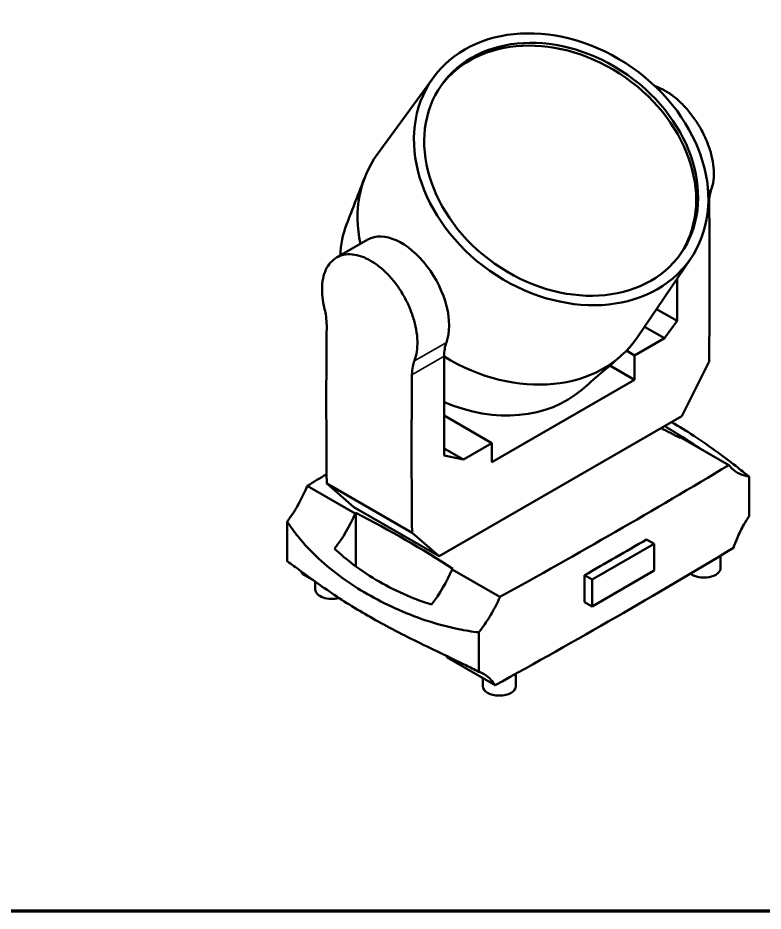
# Model space of a CAD drawing. Header units: millimetres. Extents: x 20 to 2980, y 20 to 2980.
# Drawn here: x 1693 to 2373, y 20 to 835 of the extents above; entities that cross this region are included whole.
import ezdxf

# ---------------------------------------------------------------- set-up
doc = ezdxf.new("R2010")
doc.units = ezdxf.units.MM
for name, color, linetype, lineweight in [('Border (ANSI)', 7, 'Continuous', 70), ('Visible (ISO)', 7, 'Continuous', 50), ('Visible Narrow (ISO)', 7, 'Continuous', 35)]:
    doc.layers.add(name, color=color, linetype=linetype, lineweight=lineweight)

# ---------------------------------------------------------------- blocks, each defined once
blk = doc.blocks.new('Borders Chauvet')
at = {"layer": 'Border (ANSI)'}
blk.add_line((2980, 20), (20, 20), dxfattribs=at)

msp = doc.modelspace()

# ---------------------------------------------------------------- linework, layer by layer
at = {"layer": 'Visible (ISO)'}
for p, q in [((2071.92, 780.62), (2020.68, 710.33)), ((2012.05, 632.71), (1983.66, 616.32)), ((2306.7, 615.59), (2257.91, 543.57)), ((2294.1, 597), (2294.1, 558.51)), ((2275.36, 569.33), (2294.1, 558.51)), ((2294.1, 558.51), (2282.63, 542.78)), ((2264.47, 553.26), (2282.63, 542.78)), ((2282.63, 542.78), (2255.42, 527.07)), ((2247.98, 531.37), (2255.42, 527.07)), ((2081.69, 526.36), (2081.69, 435.87)), ((2255.42, 527.07), (2255.42, 504.64)), ((2231.99, 518.17), (2231.99, 518.17)), ((2232.76, 517.72), (2255.42, 504.64)), ((2298.61, 471.58), (2323.33, 521.6)), ((2111.46, 511.33), (2111.46, 511.33)), ((2125.31, 429.52), (2255.42, 504.64)), ((2298.61, 471.58), (2077.17, 343.73)), ((2081.69, 472.24), (2125.31, 447.05)), ((2296.77, 451.87), (2297.5, 452.29)), ((2297.5, 452.29), (2341.34, 426.97)), ((2081.69, 442.23), (2099.32, 432.05)), ((2099.32, 432.05), (2125.31, 447.05)), ((2125.31, 447.05), (2125.31, 429.52)), ((2081.69, 435.87), (2099.32, 432.05)), ((2359.75, 380.5), (2359.75, 416.54)), ((1956.91, 408.06), (2000.51, 382.88)), ((1974.68, 410.12), (1999.39, 388.64)), ((1974.68, 410.12), (2052.46, 365.21)), ((1999.39, 388.64), (2077.17, 343.73)), ((2001.23, 383.3), (2000.51, 382.88)), ((2001.23, 383.3), (2001.23, 334.49)), ((1938.55, 339.3), (1938.55, 375.29)), ((2077.17, 343.73), (2052.46, 365.21)), ((2266.32, 359.11), (2273.19, 355.14)), ((2273.19, 355.14), (2216.62, 322.48)), ((2273.19, 330.65), (2273.19, 355.14)), ((2333.79, 344.33), (2333.79, 333.1)), ((1952.72, 327.41), (1962.77, 321.61)), ((2088.9, 331.85), (2089.62, 332.27)), ((2088.9, 331.85), (2132.58, 306.64)), ((2209.7, 326.48), (2216.62, 322.48)), ((2209.7, 301.98), (2209.7, 326.48)), ((2216.62, 297.99), (2273.19, 330.65)), ((1964.21, 313.51), (1964.21, 320.57)), ((2216.62, 322.48), (2216.62, 297.99)), ((2209.7, 301.98), (2216.62, 297.99)), ((2113.21, 274.38), (2113.21, 238.45)), ((2084.6, 251.27), (2128.18, 226.11)), ((2147.11, 236.58), (2147.11, 225.33)), ((2116.95, 232.59), (2116.95, 225.33))]:
    msp.add_line(p, q, dxfattribs=at)
for major_axis in [(-117.4, 82.52), (-109.22, 76.77)]:
    msp.add_ellipse((2188.42, 696.85), major_axis=major_axis, ratio=0.788675, dxfattribs=at)
for centre, major_axis, ratio, start_param, end_param in [((2186.66, 694.33), (-109.22, 76.77), 0.788675, 3.156191, 6.268587), ((2138.4, 625.68), (-118.63, 83.38), 0.788675, 6.269586, 6.985799), ((-3024.95, -2489.7), (3782.1, 6550.78), 0.57735, 5.485395, 5.508756), ((2111.7, 587.7), (-109.4, 76.74), 0.788825, 0.19305, 0.46016), ((2042.8, 579.45), (-30.75, 53.26), 0.57735, 3.583854, 6.283185), ((7322.96, 3574.48), (-3782.1, -6550.78), 0.57735, 5.486818, 5.510179), ((2138.4, 625.68), (118.63, -83.38), 0.788675, 4.787222, 6.296784), ((2117.04, 505.95), (25, -43.3), 0.57735, 3.583854, 3.926991), ((7400.74, 3529.58), (3782.1, 6550.78), 0.57735, 2.345226, 2.368587), ((2111.7, 587.7), (109.4, -76.74), 0.788825, 4.975379, 6.087725), ((2948.69, 879.28), (986.43, 0), 0.57735, 3.967206, 3.990393), ((2348.05, 518.6), (-42.36, -73.38), 0.57735, 0.218812, 0.22415), ((-2550.12, 3135.04), (-6776.97, 0), 0.57735, 2.333629, 2.377162), ((6337.26, -1999.94), (6048.38, 0), 0.57735, 2.376468, 2.380698), ((1349.32, -44.12), (-986.43, 0), 0.57735, 3.863589, 3.990393), ((1949.96, 390.83), (42.36, 73.38), 0.57735, 4.488239, 4.931201), ((-2550.12, 3111.64), (6776.97, 0), 0.57735, 5.491086, 5.502891), ((-2550.12, 3056.94), (6776.97, 0), 0.57735, 5.474325, 5.519651), ((2038.35, 339.8), (-42.36, -73.38), 0.57735, 1.346646, 1.789609), ((2318.71, 333.1), (15.08, 0), 0.57735, 3.764709, 6.283185), ((1979.3, 313.51), (-15.08, 0), 0.57735, 0, 2.024168), ((2037.84, 197.17), (37, 64.08), 0.57735, 5.962848, 6.008646), ((2132.03, 225.33), (15.08, 0), 0.57735, 3.141593, 6.283185)]:
    msp.add_ellipse(centre, major_axis=major_axis, ratio=ratio, start_param=start_param, end_param=end_param, dxfattribs=at)
for points, knots in [([(2325.34, 678.39), (2326.04, 680.32), (2326.59, 682.4), (2327.48, 687.49), (2327.7, 690.57), (2327.61, 696.83), (2327.31, 700.21), (2326.11, 707.27), (2325.22, 710.95), (2322.9, 718.36), (2321.46, 722.1), (2318.17, 729.37), (2316.31, 732.91), (2312.37, 739.55), (2310.15, 742.87), (2305.33, 749.26), (2302.73, 752.32), (2297.32, 757.95), (2294.5, 760.52), (2288.86, 765.01), (2286.03, 766.94), (2283.3, 768.52), (2280.57, 770.09), (2277.75, 771.43), (2274.6, 772.55), (2274.24, 772.67), (2273.88, 772.79)], [25.771346, 25.771346, 25.771346, 25.771346, 26.642704, 26.642704, 27.801117, 27.801117, 28.959647, 28.959647, 30.118177, 30.118177, 31.276707, 31.276707, 32.435237, 32.435237, 33.593552, 33.593552, 34.751867, 34.751867, 35.910183, 35.910183, 37.068498, 37.068498, 37.068498, 38.226813, 38.226813, 38.37654, 38.37654, 38.37654, 38.37654]), ([(2323.42, 665.93), (2323.39, 668.48), (2323.58, 670.99), (2324.31, 675.13), (2324.76, 676.82), (2325.34, 678.39)], [-7.534101, -7.534101, -7.534101, -7.534101, -6.592295, -6.592295, -5.88393, -5.88393, -5.88393, -5.88393]), ([(2054.57, 522.07), (2055.33, 524.03), (2055.94, 526.14), (2056.97, 531.31), (2057.28, 534.44), (2057.37, 540.8), (2057.15, 544.24), (2056.15, 551.41), (2055.36, 555.15), (2053.24, 562.68), (2051.91, 566.47), (2048.82, 573.86), (2047.05, 577.45), (2043.27, 584.18), (2041.13, 587.56), (2036.46, 594.03), (2033.92, 597.13), (2028.62, 602.81), (2025.84, 605.4), (2020.25, 609.93), (2017.44, 611.87), (2011.97, 615.02), (2009.14, 616.35), (2003.5, 618.3), (2000.69, 618.93), (1995.28, 619.44), (1992.68, 619.3), (1987.86, 618.32), (1985.64, 617.46), (1981.69, 615.18), (1979.83, 613.68), (1976.54, 609.99), (1975.11, 607.79), (1972.79, 602.83), (1971.9, 600.06), (1970.7, 594.15), (1970.39, 591.01), (1970.3, 584.66), (1970.52, 581.22), (1971.42, 574.94), (1971.96, 572.16), (1972.67, 569.35)], [-29.831401, -29.831401, -29.831401, -29.831401, -28.960043, -28.960043, -27.801629, -27.801629, -26.643099, -26.643099, -25.484569, -25.484569, -24.326039, -24.326039, -23.167509, -23.167509, -22.009194, -22.009194, -20.850879, -20.850879, -19.692564, -19.692564, -18.534249, -18.534249, -17.375934, -17.375934, -16.217619, -16.217619, -15.059303, -15.059303, -13.900988, -13.900988, -12.742458, -12.742458, -11.583928, -11.583928, -10.425398, -10.425398, -9.266868, -9.266868, -8.108474, -8.108474, -7.237099, -7.237099, -7.237099, -7.237099]), ([(1972.67, 569.35), (1973.24, 567.07), (1973.69, 564.81), (1974.43, 559.71), (1974.61, 556.92), (1974.59, 554.35)], [20.951898, 20.951898, 20.951898, 20.951898, 21.660263, 21.660263, 22.602069, 22.602069, 22.602069, 22.602069]), ([(2052.37, 509.44), (2052.39, 512.02), (2052.63, 514.56), (2053.47, 518.75), (2053.96, 520.47), (2054.57, 522.07)], [7.533868, 7.533868, 7.533868, 7.533868, 8.475673, 8.475673, 9.184038, 9.184038, 9.184038, 9.184038]), ([(2289.2, 466.15), (2296.01, 462.16), (2302.82, 457.96), (2316.94, 448.76), (2324.19, 443.73), (2337.76, 433.82), (2344.08, 428.94), (2353.35, 421.64), (2356.67, 418.98), (2359.75, 416.54)], [13.528549, 13.528549, 13.528549, 13.528549, 16.416517, 16.416517, 19.699144, 19.699144, 22.981771, 22.981771, 25.022756, 25.022756, 25.022756, 25.022756]), ([(2316.16, 441.63), (2310.67, 445.25), (2304.89, 449.01), (2293.7, 456.03), (2288.32, 459.31), (2282.91, 462.51)], [-19.300951, -19.300951, -19.300951, -19.300951, -16.67456, -16.67456, -14.370571, -14.370571, -14.370571, -14.370571]), ([(2359.75, 416.54), (2359.18, 416.61), (2358.62, 416.7), (2354.88, 417.41), (2351.95, 418.52), (2346.75, 421.52), (2344.31, 423.51), (2341.88, 426.31), (2341.61, 426.64), (2341.34, 426.97)], [17.28441, 17.28441, 17.28441, 17.28441, 17.559767, 17.559767, 19.156061, 19.156061, 20.75195, 20.75195, 20.9564, 20.9564, 20.9564, 20.9564]), ([(1938.55, 375.29), (1939.12, 376.07), (1939.68, 376.85), (1943.42, 382.11), (1946.34, 386.78), (1951.52, 396.07), (1953.95, 401.02), (1956.37, 406.75), (1956.64, 407.4), (1956.91, 408.06)], [-8.259283, -8.259283, -8.259283, -8.259283, -7.980124, -7.980124, -6.383667, -6.383667, -4.78775, -4.78775, -4.583266, -4.583266, -4.583266, -4.583266]), ([(1938.55, 375.29), (1941.61, 370.68), (1944.92, 366.17), (1954.17, 354.75), (1960.48, 348.04), (1974.05, 335.45), (1981.31, 329.56), (1996.33, 318.69), (2004.1, 313.71), (2019.56, 304.79), (2027.97, 300.42), (2045.82, 292.3), (2055.26, 288.54), (2074.71, 282.06), (2084.72, 279.33), (2100.91, 276.04), (2107.1, 275.06), (2113.21, 274.38)], [-24.983523, -24.983523, -24.983523, -24.983523, -22.953191, -22.953191, -19.670615, -19.670615, -16.388038, -16.388038, -13.105462, -13.105462, -9.829096, -9.829096, -6.552731, -6.552731, -3.276365, -3.276365, -1.245767, -1.245767, -1.245767, -1.245767]), ([(2345.54, 351.4), (2346.52, 354.28), (2347.61, 357.16), (2350.69, 364.42), (2352.82, 368.73), (2356.53, 375.37), (2358.09, 377.95), (2359.75, 380.5)], [-19.011671, -19.011671, -19.011671, -19.011671, -18.122626, -18.122626, -16.729075, -16.729075, -15.842226, -15.842226, -15.842226, -15.842226]), ([(2070.24, 299.64), (2062.57, 302.03), (2055.09, 304.82), (2038.86, 311.78), (2030.29, 316.11), (2014.58, 325.19), (2006.71, 330.33), (1993.16, 340.58), (1987.35, 345.46), (1981.85, 350.67)], [7.372979, 7.372979, 7.372979, 7.372979, 10.005567, 10.005567, 13.340756, 13.340756, 16.672911, 16.672911, 19.308247, 19.308247, 19.308247, 19.308247]), ([(2113.21, 238.45), (2109.26, 240.48), (2105.37, 242.42), (2093.96, 248.05), (2086.05, 251.83), (2070.19, 259.44), (2062.25, 263.27), (2046.76, 270.93), (2039.22, 274.77), (2024.89, 282.37), (2018.11, 286.13), (2005.57, 293.37), (1999.22, 297.2), (1986.78, 305.05), (1980.69, 309.08), (1969.12, 317.03), (1963.64, 320.96), (1953.51, 328.35), (1948.87, 331.82), (1942.62, 336.39), (1940.56, 337.89), (1938.55, 339.3)], [7.325159, 7.325159, 7.325159, 7.325159, 8.634694, 8.634694, 11.294445, 11.294445, 13.954195, 13.954195, 16.613946, 16.613946, 19.273697, 19.273697, 21.933447, 21.933447, 24.593198, 24.593198, 27.252948, 27.252948, 29.912699, 29.912699, 31.240699, 31.240699, 31.240699, 31.240699]), ([(2113.21, 274.38), (2113.82, 275.15), (2114.43, 275.93), (2118.39, 281.09), (2121.47, 285.66), (2126.92, 294.8), (2129.48, 299.68), (2132.01, 305.34), (2132.3, 305.99), (2132.58, 306.64)], [17.274552, 17.274552, 17.274552, 17.274552, 17.560323, 17.560323, 19.156674, 19.156674, 20.752575, 20.752575, 20.957039, 20.957039, 20.957039, 20.957039]), ([(2128.18, 226.11), (2127.16, 227.84), (2126.01, 229.42), (2122.79, 233.05), (2120.56, 234.86), (2116.64, 237.12), (2114.98, 237.87), (2113.21, 238.45)], [25.595497, 25.595497, 25.595497, 25.595497, 26.484903, 26.484903, 27.878585, 27.878585, 28.776406, 28.776406, 28.776406, 28.776406])]:
    msp.add_open_spline(points, degree=3, knots=knots, dxfattribs=at)
for points in [[(1992.71, 646.45), (1998.25, 660.8), (2003.79, 675.14), (2009.33, 689.48)], [(2241.58, 525.36), (2230.14, 515.46), (2218.7, 505.56), (2207.26, 495.66)], [(1952.72, 327.41), (1952.12, 328.46), (1951.48, 329.45), (1950.8, 330.38)]]:
    msp.add_open_spline(points, degree=3, dxfattribs=at)
at = {"layer": 'Visible Narrow (ISO)'}
for p, q in [((2322.43, 676.71), (2325.34, 678.39)), ((2322.58, 665.44), (2323.42, 665.93)), ((2083.75, 538.91), (2054.57, 522.07)), ((2081.69, 526.36), (2052.37, 509.44))]:
    msp.add_line(p, q, dxfattribs=at)

# ---------------------------------------------------------------- block references
msp.add_blockref('Borders Chauvet', (0, 0))

doc.saveas('drawing.dxf')
